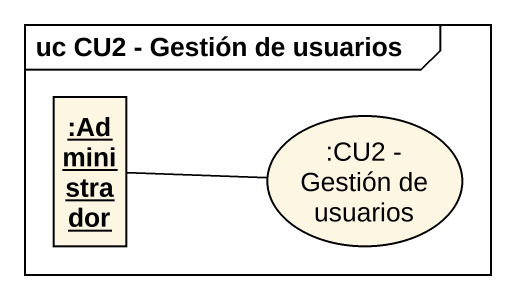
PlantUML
@startuml
mainframe uc CU2 - Gestión de usuarios
allowmixing
hide circle
hide empty members
object ":Administrador" as Administrador
usecase ":CU2 - Gestión de usuarios" as CU2_Gestión_de_usuarios
CU2_Gestión_de_usuarios -left- Administrador
@enduml
